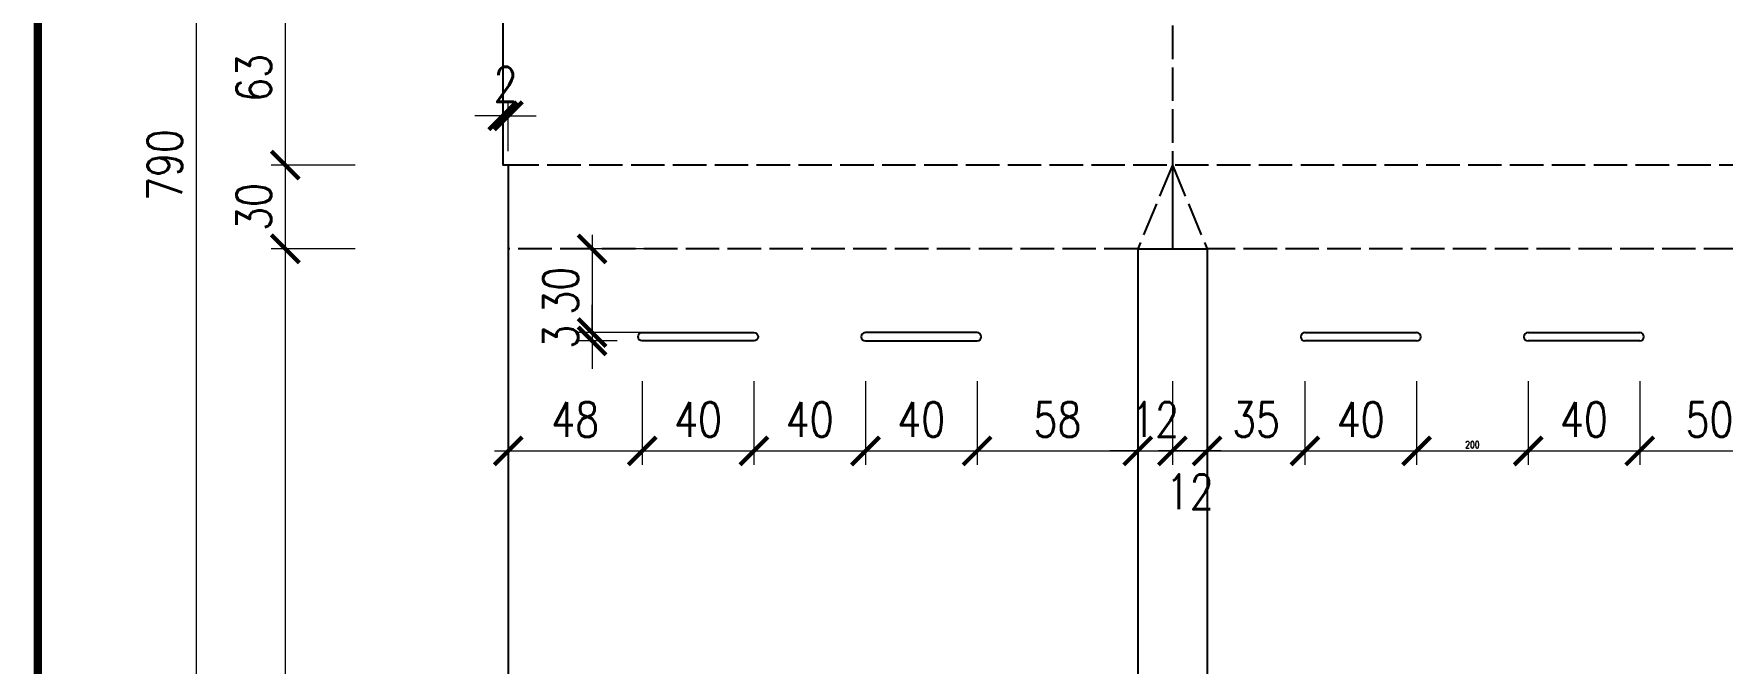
# Model space of a CAD drawing. Extents: x 5344 to 7391, y -1922 to -476.
# Drawn here: x 5344 to 5950, y -1502 to -1276 of the extents above; entities that cross this region are included whole.
import ezdxf

# ---------------------------------------------------------------- set-up
doc = ezdxf.new("R2010")
doc.units = 0
doc.header["$MEASUREMENT"] = 0
doc.linetypes.add('ACAD_ISO02W100', pattern=[15, 12, -3])
doc.layers.add('A-ANNO-DIMS', color=6, linetype='Continuous', lineweight=18)
doc.layers.add('cut line', color=5, linetype='Continuous')
doc.layers.add('fold line', color=8, linetype='ACAD_ISO02W100')
doc.styles.add('Romans', font='romans.shx', dxfattribs={"width": 0.8, "bigfont": 'gbcbig.shx'})
doc.dimstyles.new('AED-P1', dxfattribs={"dimscale": 0, "dimtxt": 2.5, "dimasz": 2, "dimexe": 1, "dimexo": 1, "dimgap": 1, "dimtad": 1, "dimdec": 0, "dimzin": 0, "dimdsep": 46, "dimtxsty": 'Romans', "dimblk": 'ARCHTICK', "dimcen": 1, "dimdle": 1, "dimclrd": 256, "dimclre": 256, "dimclrt": 3, "dimazin": 0, "dimtfac": 1, "dimtdec": 0, "dimtix": 1, "dimtmove": 2, "dimatfit": 3, "dimfxl": 0, "dimtolj": 1, "dimtzin": 0, "dimlwd": -1, "dimlwe": -1, "dimarcsym": 0})
doc.dimstyles.new('Copy of AED-P1-1_5', dxfattribs={"dimscale": 0, "dimtxt": 2.5, "dimasz": 2, "dimexe": 1, "dimexo": 1, "dimgap": 1, "dimtad": 1, "dimdec": 0, "dimlfac": 5, "dimzin": 0, "dimdsep": 46, "dimtxsty": 'Romans', "dimblk": 'ARCHTICK', "dimcen": 1, "dimdle": 1, "dimclrd": 256, "dimclre": 256, "dimclrt": 3, "dimazin": 0, "dimtfac": 1, "dimtdec": 0, "dimtix": 1, "dimtmove": 2, "dimatfit": 3, "dimfxl": 0, "dimtolj": 1, "dimtzin": 0, "dimlwd": -1, "dimlwe": -1, "dimarcsym": 0})

# ---------------------------------------------------------------- blocks, each defined once
blk = doc.blocks.new('_ArchTick')
at = {"color": 0, "linetype": 'ByBlock', "const_width": 0.15}
blk.add_lwpolyline([(-0.5, -0.5), (0.5, 0.5)], dxfattribs=at)
blk = doc.blocks.new('*D50')
at = {"layer": 'A-ANNO-DIMS', "transparency": 16777216}
for p, q in [((5514.52, -1400.46), (5514.52, -1430.46)), ((5562.52, -1400.46), (5562.52, -1430.46)), ((5509.52, -1425.46), (5567.52, -1425.46))]:
    blk.add_line(p, q, dxfattribs=at)
at = {"layer": 'Defpoints', "color": 0, "transparency": 16777216}
for p in [(5514.52, -1353.07), (5562.52, -1383.07), (5562.52, -1425.46)]:
    blk.add_point(p, dxfattribs=at)
at = {"layer": 'A-ANNO-DIMS', "transparency": 16777216, "xscale": 10, "yscale": 10, "zscale": 10, "rotation": 180}
blk.add_blockref('_ArchTick', (5514.52, -1425.46), dxfattribs=at)
at = {"layer": 'A-ANNO-DIMS', "transparency": 16777216, "xscale": 10, "yscale": 10, "zscale": 10}
blk.add_blockref('_ArchTick', (5562.52, -1425.46), dxfattribs=at)
at = {"layer": 'A-ANNO-DIMS', "color": 3, "transparency": 16777216, "insert": (5538.52, -1414.21), "char_height": 12.5, "attachment_point": 5, "style": 'Romans'}
blk.add_mtext('\\A1;48', dxfattribs=at)
blk = doc.blocks.new('*D51')
at = {"layer": 'A-ANNO-DIMS', "transparency": 16777216}
for p, q in [((5562.52, -1400.46), (5562.52, -1430.46)), ((5602.52, -1400.46), (5602.52, -1430.46)), ((5557.52, -1425.46), (5607.52, -1425.46))]:
    blk.add_line(p, q, dxfattribs=at)
at = {"layer": 'Defpoints', "color": 0, "transparency": 16777216}
for p in [(5562.52, -1383.07), (5602.52, -1386.07), (5602.52, -1425.46)]:
    blk.add_point(p, dxfattribs=at)
at = {"layer": 'A-ANNO-DIMS', "transparency": 16777216, "xscale": 10, "yscale": 10, "zscale": 10, "rotation": 180}
blk.add_blockref('_ArchTick', (5562.52, -1425.46), dxfattribs=at)
at = {"layer": 'A-ANNO-DIMS', "transparency": 16777216, "xscale": 10, "yscale": 10, "zscale": 10}
blk.add_blockref('_ArchTick', (5602.52, -1425.46), dxfattribs=at)
at = {"layer": 'A-ANNO-DIMS', "color": 3, "transparency": 16777216, "insert": (5582.52, -1414.21), "char_height": 12.5, "attachment_point": 5, "style": 'Romans'}
blk.add_mtext('\\A1;40', dxfattribs=at)
blk = doc.blocks.new('*D52')
at = {"layer": 'A-ANNO-DIMS', "transparency": 16777216}
for p, q in [((5602.52, -1400.46), (5602.52, -1430.46)), ((5642.52, -1400.46), (5642.52, -1430.46)), ((5597.52, -1425.46), (5647.52, -1425.46))]:
    blk.add_line(p, q, dxfattribs=at)
at = {"layer": 'Defpoints', "color": 0, "transparency": 16777216}
for p in [(5602.52, -1386.07), (5642.52, -1386.07), (5642.52, -1425.46)]:
    blk.add_point(p, dxfattribs=at)
at = {"layer": 'A-ANNO-DIMS', "transparency": 16777216, "xscale": 10, "yscale": 10, "zscale": 10, "rotation": 180}
blk.add_blockref('_ArchTick', (5602.52, -1425.46), dxfattribs=at)
at = {"layer": 'A-ANNO-DIMS', "transparency": 16777216, "xscale": 10, "yscale": 10, "zscale": 10}
blk.add_blockref('_ArchTick', (5642.52, -1425.46), dxfattribs=at)
at = {"layer": 'A-ANNO-DIMS', "color": 3, "transparency": 16777216, "insert": (5622.52, -1414.21), "char_height": 12.5, "attachment_point": 5, "style": 'Romans'}
blk.add_mtext('\\A1;40', dxfattribs=at)
blk = doc.blocks.new('*D53')
at = {"layer": 'A-ANNO-DIMS', "transparency": 16777216}
for p, q in [((5642.52, -1400.46), (5642.52, -1430.46)), ((5682.52, -1400.46), (5682.52, -1430.46)), ((5637.52, -1425.46), (5687.52, -1425.46))]:
    blk.add_line(p, q, dxfattribs=at)
at = {"layer": 'Defpoints', "color": 0, "transparency": 16777216}
for p in [(5642.52, -1386.07), (5682.52, -1386.07), (5682.52, -1425.46)]:
    blk.add_point(p, dxfattribs=at)
at = {"layer": 'A-ANNO-DIMS', "transparency": 16777216, "xscale": 10, "yscale": 10, "zscale": 10, "rotation": 180}
blk.add_blockref('_ArchTick', (5642.52, -1425.46), dxfattribs=at)
at = {"layer": 'A-ANNO-DIMS', "transparency": 16777216, "xscale": 10, "yscale": 10, "zscale": 10}
blk.add_blockref('_ArchTick', (5682.52, -1425.46), dxfattribs=at)
at = {"layer": 'A-ANNO-DIMS', "color": 3, "transparency": 16777216, "insert": (5662.52, -1414.21), "char_height": 12.5, "attachment_point": 5, "style": 'Romans'}
blk.add_mtext('\\A1;40', dxfattribs=at)
blk = doc.blocks.new('*D54')
at = {"layer": 'A-ANNO-DIMS', "transparency": 16777216}
for p, q in [((5682.52, -1400.46), (5682.52, -1430.46)), ((5740.09, -1400.46), (5740.09, -1430.46)), ((5677.52, -1425.46), (5745.09, -1425.46))]:
    blk.add_line(p, q, dxfattribs=at)
at = {"layer": 'Defpoints', "color": 0, "transparency": 16777216}
for p in [(5682.52, -1386.07), (5740.09, -1386.07), (5740.09, -1425.46)]:
    blk.add_point(p, dxfattribs=at)
at = {"layer": 'A-ANNO-DIMS', "transparency": 16777216, "xscale": 10, "yscale": 10, "zscale": 10, "rotation": 180}
blk.add_blockref('_ArchTick', (5682.52, -1425.46), dxfattribs=at)
at = {"layer": 'A-ANNO-DIMS', "transparency": 16777216, "xscale": 10, "yscale": 10, "zscale": 10}
blk.add_blockref('_ArchTick', (5740.09, -1425.46), dxfattribs=at)
at = {"layer": 'A-ANNO-DIMS', "color": 3, "transparency": 16777216, "insert": (5711.31, -1414.21), "char_height": 12.5, "attachment_point": 5, "style": 'Romans'}
blk.add_mtext('\\A1;58', dxfattribs=at)
blk = doc.blocks.new('*D55')
at = {"layer": 'A-ANNO-DIMS', "transparency": 16777216}
for p, q in [((5740.09, -1400.46), (5740.09, -1430.46)), ((5752.52, -1400.46), (5752.52, -1430.46)), ((5740.09, -1425.46), (5730.09, -1425.46)), ((5740.09, -1425.46), (5752.52, -1425.46)), ((5752.52, -1425.46), (5762.52, -1425.46))]:
    blk.add_line(p, q, dxfattribs=at)
at = {"layer": 'Defpoints', "color": 0, "transparency": 16777216}
for p in [(5752.52, -1353.07), (5740.09, -1386.07), (5752.52, -1425.46)]:
    blk.add_point(p, dxfattribs=at)
at = {"layer": 'A-ANNO-DIMS', "transparency": 16777216, "xscale": 10, "yscale": 10, "zscale": 10}
blk.add_blockref('_ArchTick', (5740.09, -1425.46), dxfattribs=at)
at = {"layer": 'A-ANNO-DIMS', "transparency": 16777216, "xscale": 10, "yscale": 10, "zscale": 10, "rotation": 180}
blk.add_blockref('_ArchTick', (5752.52, -1425.46), dxfattribs=at)
at = {"layer": 'A-ANNO-DIMS', "color": 3, "transparency": 16777216, "insert": (5746.31, -1414.21), "char_height": 12.5, "attachment_point": 5, "style": 'Romans'}
blk.add_mtext('\\A1;12', dxfattribs=at)
blk = doc.blocks.new('*D56')
at = {"layer": 'A-ANNO-DIMS', "transparency": 16777216}
for p, q in [((5764.95, -1400.46), (5764.95, -1430.46)), ((5800.01, -1400.46), (5800.01, -1430.46)), ((5759.95, -1425.46), (5805.01, -1425.46))]:
    blk.add_line(p, q, dxfattribs=at)
at = {"layer": 'Defpoints', "color": 0, "transparency": 16777216}
for p in [(5764.95, -1386.07), (5800.01, -1386.07), (5800.01, -1425.46)]:
    blk.add_point(p, dxfattribs=at)
at = {"layer": 'A-ANNO-DIMS', "transparency": 16777216, "xscale": 10, "yscale": 10, "zscale": 10, "rotation": 180}
blk.add_blockref('_ArchTick', (5764.95, -1425.46), dxfattribs=at)
at = {"layer": 'A-ANNO-DIMS', "transparency": 16777216, "xscale": 10, "yscale": 10, "zscale": 10}
blk.add_blockref('_ArchTick', (5800.01, -1425.46), dxfattribs=at)
at = {"layer": 'A-ANNO-DIMS', "color": 3, "transparency": 16777216, "insert": (5782.48, -1414.21), "char_height": 12.5, "attachment_point": 5, "style": 'Romans'}
blk.add_mtext('\\A1;35', dxfattribs=at)
blk = doc.blocks.new('*D57')
at = {"layer": 'A-ANNO-DIMS', "transparency": 16777216}
for p, q in [((5800.01, -1400.46), (5800.01, -1430.46)), ((5840.01, -1400.46), (5840.01, -1430.46)), ((5795.01, -1425.46), (5845.01, -1425.46))]:
    blk.add_line(p, q, dxfattribs=at)
at = {"layer": 'Defpoints', "color": 0, "transparency": 16777216}
for p in [(5800.01, -1386.07), (5840.01, -1386.07), (5840.01, -1425.46)]:
    blk.add_point(p, dxfattribs=at)
at = {"layer": 'A-ANNO-DIMS', "transparency": 16777216, "xscale": 10, "yscale": 10, "zscale": 10, "rotation": 180}
blk.add_blockref('_ArchTick', (5800.01, -1425.46), dxfattribs=at)
at = {"layer": 'A-ANNO-DIMS', "transparency": 16777216, "xscale": 10, "yscale": 10, "zscale": 10}
blk.add_blockref('_ArchTick', (5840.01, -1425.46), dxfattribs=at)
at = {"layer": 'A-ANNO-DIMS', "color": 3, "transparency": 16777216, "insert": (5820.01, -1414.21), "char_height": 12.5, "attachment_point": 5, "style": 'Romans'}
blk.add_mtext('\\A1;40', dxfattribs=at)
blk = doc.blocks.new('*D58')
at = {"layer": 'A-ANNO-DIMS', "transparency": 16777216}
for p, q in [((5840.01, -1420.46), (5840.01, -1426.46)), ((5880.01, -1420.46), (5880.01, -1426.46)), ((5839.01, -1425.46), (5881.01, -1425.46))]:
    blk.add_line(p, q, dxfattribs=at)
at = {"layer": 'Defpoints', "color": 0, "transparency": 16777216}
for p in [(5840.01, -1386.07), (5880.01, -1386.07), (5880.01, -1425.46)]:
    blk.add_point(p, dxfattribs=at)
at = {"layer": 'A-ANNO-DIMS', "transparency": 16777216, "xscale": 2, "yscale": 2, "zscale": 2, "rotation": 180}
blk.add_blockref('_ArchTick', (5840.01, -1425.46), dxfattribs=at)
at = {"layer": 'A-ANNO-DIMS', "transparency": 16777216, "xscale": 2, "yscale": 2, "zscale": 2}
blk.add_blockref('_ArchTick', (5880.01, -1425.46), dxfattribs=at)
at = {"layer": 'A-ANNO-DIMS', "color": 3, "transparency": 16777216, "insert": (5860.01, -1423.21), "char_height": 2.5, "attachment_point": 5, "style": 'Romans'}
blk.add_mtext('\\A1;200', dxfattribs=at)
blk = doc.blocks.new('*D59')
at = {"layer": 'A-ANNO-DIMS', "transparency": 16777216}
for p, q in [((5880.01, -1400.46), (5880.01, -1430.46)), ((5920.01, -1400.46), (5920.01, -1430.46)), ((5875.01, -1425.46), (5925.01, -1425.46))]:
    blk.add_line(p, q, dxfattribs=at)
at = {"layer": 'Defpoints', "color": 0, "transparency": 16777216}
for p in [(5880.01, -1386.07), (5920.01, -1386.07), (5920.01, -1425.46)]:
    blk.add_point(p, dxfattribs=at)
at = {"layer": 'A-ANNO-DIMS', "transparency": 16777216, "xscale": 10, "yscale": 10, "zscale": 10, "rotation": 180}
blk.add_blockref('_ArchTick', (5880.01, -1425.46), dxfattribs=at)
at = {"layer": 'A-ANNO-DIMS', "transparency": 16777216, "xscale": 10, "yscale": 10, "zscale": 10}
blk.add_blockref('_ArchTick', (5920.01, -1425.46), dxfattribs=at)
at = {"layer": 'A-ANNO-DIMS', "color": 3, "transparency": 16777216, "insert": (5900.01, -1414.21), "char_height": 12.5, "attachment_point": 5, "style": 'Romans'}
blk.add_mtext('\\A1;40', dxfattribs=at)
blk = doc.blocks.new('*D60')
at = {"layer": 'A-ANNO-DIMS', "transparency": 16777216}
for p, q in [((5920.01, -1400.46), (5920.01, -1430.46)), ((5970.01, -1400.46), (5970.01, -1430.46)), ((5915.01, -1425.46), (5975.01, -1425.46))]:
    blk.add_line(p, q, dxfattribs=at)
at = {"layer": 'Defpoints', "color": 0, "transparency": 16777216}
for p in [(5920.01, -1386.07), (5970.01, -1386.07), (5970.01, -1425.46)]:
    blk.add_point(p, dxfattribs=at)
at = {"layer": 'A-ANNO-DIMS', "transparency": 16777216, "xscale": 10, "yscale": 10, "zscale": 10, "rotation": 180}
blk.add_blockref('_ArchTick', (5920.01, -1425.46), dxfattribs=at)
at = {"layer": 'A-ANNO-DIMS', "transparency": 16777216, "xscale": 10, "yscale": 10, "zscale": 10}
blk.add_blockref('_ArchTick', (5970.01, -1425.46), dxfattribs=at)
at = {"layer": 'A-ANNO-DIMS', "color": 3, "transparency": 16777216, "insert": (5945.01, -1414.21), "char_height": 12.5, "attachment_point": 5, "style": 'Romans'}
blk.add_mtext('\\A1;50', dxfattribs=at)
blk = doc.blocks.new('*D75')
at = {"layer": 'A-ANNO-DIMS', "transparency": 16777216}
for p, q in [((5752.52, -1400.46), (5752.52, -1430.46)), ((5764.95, -1400.46), (5764.95, -1430.46)), ((5769.95, -1425.46), (5747.52, -1425.46))]:
    blk.add_line(p, q, dxfattribs=at)
at = {"layer": 'Defpoints', "color": 0, "transparency": 16777216}
for p in [(5752.52, -1353.07), (5764.95, -1386.07), (5752.52, -1425.46)]:
    blk.add_point(p, dxfattribs=at)
at = {"layer": 'A-ANNO-DIMS', "transparency": 16777216, "xscale": 10, "yscale": 10, "zscale": 10, "rotation": 180}
blk.add_blockref('_ArchTick', (5752.52, -1425.46), dxfattribs=at)
at = {"layer": 'A-ANNO-DIMS', "transparency": 16777216, "xscale": 10, "yscale": 10, "zscale": 10}
blk.add_blockref('_ArchTick', (5764.95, -1425.46), dxfattribs=at)
at = {"layer": 'A-ANNO-DIMS', "color": 3, "transparency": 16777216, "insert": (5758.73, -1440.1), "char_height": 12.5, "attachment_point": 5, "style": 'Romans'}
blk.add_mtext('\\A1;12', dxfattribs=at)
blk = doc.blocks.new('*D79')
at = {"layer": 'A-ANNO-DIMS', "transparency": 16777216}
for p, q in [((5512.52, -1318.07), (5512.52, -1300.41)), ((5514.52, -1318.07), (5514.52, -1300.41)), ((5512.52, -1305.41), (5502.52, -1305.41)), ((5512.52, -1305.41), (5514.52, -1305.41)), ((5514.52, -1305.41), (5524.52, -1305.41))]:
    blk.add_line(p, q, dxfattribs=at)
at = {"layer": 'Defpoints', "color": 0, "transparency": 16777216}
for p in [(5514.52, -1305.41), (5512.52, -1323.07), (5514.52, -1323.07)]:
    blk.add_point(p, dxfattribs=at)
at = {"layer": 'A-ANNO-DIMS', "transparency": 16777216, "xscale": 10, "yscale": 10, "zscale": 10}
blk.add_blockref('_ArchTick', (5512.52, -1305.41), dxfattribs=at)
at = {"layer": 'A-ANNO-DIMS', "transparency": 16777216, "xscale": 10, "yscale": 10, "zscale": 10, "rotation": 180}
blk.add_blockref('_ArchTick', (5514.52, -1305.41), dxfattribs=at)
at = {"layer": 'A-ANNO-DIMS', "color": 3, "transparency": 16777216, "insert": (5513.52, -1294.16), "char_height": 12.5, "attachment_point": 5, "style": 'Romans'}
blk.add_mtext('\\A1;2', dxfattribs=at)
blk = doc.blocks.new('*D87')
at = {"layer": 'A-ANNO-DIMS', "transparency": 16777216}
for p, q in [((5434.58, -1255.57), (5434.58, -1328.07)), ((5459.58, -1260.57), (5429.58, -1260.57)), ((5459.58, -1323.07), (5429.58, -1323.07))]:
    blk.add_line(p, q, dxfattribs=at)
at = {"layer": 'Defpoints', "color": 0, "transparency": 16777216}
for p in [(5512.52, -1260.57), (5434.58, -1323.07), (5514.52, -1323.07)]:
    blk.add_point(p, dxfattribs=at)
at = {"layer": 'A-ANNO-DIMS', "transparency": 16777216, "xscale": 10, "yscale": 10, "zscale": 10}
for p, rotation in [((5434.58, -1260.57), 90), ((5434.58, -1323.07), 270)]:
    blk.add_blockref('_ArchTick', p, dxfattribs=dict(at, rotation=rotation))
at = {"layer": 'A-ANNO-DIMS', "color": 3, "transparency": 16777216, "insert": (5423.33, -1291.82), "char_height": 12.5, "attachment_point": 5, "rotation": 90, "style": 'Romans'}
blk.add_mtext('\\A1;63', dxfattribs=at)
blk = doc.blocks.new('*D88')
at = {"layer": 'A-ANNO-DIMS', "transparency": 16777216}
for p, q in [((5434.58, -1318.07), (5434.58, -1358.07)), ((5459.58, -1323.07), (5429.58, -1323.07)), ((5459.58, -1353.07), (5429.58, -1353.07))]:
    blk.add_line(p, q, dxfattribs=at)
at = {"layer": 'Defpoints', "color": 0, "transparency": 16777216}
for p in [(5514.52, -1323.07), (5434.58, -1353.07), (5514.52, -1353.07)]:
    blk.add_point(p, dxfattribs=at)
at = {"layer": 'A-ANNO-DIMS', "transparency": 16777216, "xscale": 10, "yscale": 10, "zscale": 10}
for p, rotation in [((5434.58, -1323.07), 90), ((5434.58, -1353.07), 270)]:
    blk.add_blockref('_ArchTick', p, dxfattribs=dict(at, rotation=rotation))
at = {"layer": 'A-ANNO-DIMS', "color": 3, "transparency": 16777216, "insert": (5423.33, -1338.07), "char_height": 12.5, "attachment_point": 5, "rotation": 90, "style": 'Romans'}
blk.add_mtext('\\A1;30', dxfattribs=at)
blk = doc.blocks.new('*D89')
at = {"layer": 'A-ANNO-DIMS', "transparency": 16777216}
for p, q in [((5434.58, -1348.07), (5434.58, -1693.07)), ((5459.58, -1353.07), (5429.58, -1353.07)), ((5459.58, -1688.07), (5429.58, -1688.07))]:
    blk.add_line(p, q, dxfattribs=at)
at = {"layer": 'Defpoints', "color": 0, "transparency": 16777216}
for p in [(5514.52, -1353.07), (5434.58, -1688.07), (5514.52, -1688.07)]:
    blk.add_point(p, dxfattribs=at)
at = {"layer": 'A-ANNO-DIMS', "transparency": 16777216, "xscale": 10, "yscale": 10, "zscale": 10}
for p, rotation in [((5434.58, -1353.07), 90), ((5434.58, -1688.07), 270)]:
    blk.add_blockref('_ArchTick', p, dxfattribs=dict(at, rotation=rotation))
at = {"layer": 'A-ANNO-DIMS', "color": 3, "transparency": 16777216, "insert": (5423.33, -1520.57), "char_height": 12.5, "attachment_point": 5, "rotation": 90, "style": 'Romans'}
blk.add_mtext('\\A1;335', dxfattribs=at)
blk = doc.blocks.new('*D91')
at = {"layer": 'A-ANNO-DIMS', "transparency": 16777216}
for p, q in [((5402.68, -923.07), (5402.68, -1723.07)), ((5427.68, -928.07), (5397.68, -928.07)), ((5427.68, -1718.07), (5397.68, -1718.07))]:
    blk.add_line(p, q, dxfattribs=at)
at = {"layer": 'Defpoints', "color": 0, "transparency": 16777216}
for p in [(5524.52, -928.07), (5402.68, -1718.07), (5571.31, -1718.07)]:
    blk.add_point(p, dxfattribs=at)
at = {"layer": 'A-ANNO-DIMS', "transparency": 16777216, "xscale": 10, "yscale": 10, "zscale": 10}
for p, rotation in [((5402.68, -928.07), 90), ((5402.68, -1718.07), 270)]:
    blk.add_blockref('_ArchTick', p, dxfattribs=dict(at, rotation=rotation))
at = {"layer": 'A-ANNO-DIMS', "color": 3, "transparency": 16777216, "insert": (5391.43, -1323.07), "char_height": 12.5, "attachment_point": 5, "rotation": 90, "style": 'Romans'}
blk.add_mtext('\\A1;790', dxfattribs=at)
blk = doc.blocks.new('*D98')
at = {"layer": 'A-ANNO-DIMS', "transparency": 16777216}
for p, q in [((5487.52, -1754.89), (5487.52, -1784.89)), ((5514.52, -1754.89), (5514.52, -1784.89)), ((5482.52, -1779.89), (5519.52, -1779.89))]:
    blk.add_line(p, q, dxfattribs=at)
at = {"layer": 'Defpoints', "color": 0, "transparency": 16777216}
for p in [(5487.52, -1230.57), (5514.52, -1323.07), (5514.52, -1779.89)]:
    blk.add_point(p, dxfattribs=at)
at = {"layer": 'A-ANNO-DIMS', "transparency": 16777216, "xscale": 10, "yscale": 10, "zscale": 10, "rotation": 180}
blk.add_blockref('_ArchTick', (5487.52, -1779.89), dxfattribs=at)
at = {"layer": 'A-ANNO-DIMS', "transparency": 16777216, "xscale": 10, "yscale": 10, "zscale": 10}
blk.add_blockref('_ArchTick', (5514.52, -1779.89), dxfattribs=at)
at = {"layer": 'A-ANNO-DIMS', "color": 3, "transparency": 16777216, "insert": (5501.02, -1768.64), "char_height": 12.5, "attachment_point": 5, "style": 'Romans'}
blk.add_mtext('\\A1;27', dxfattribs=at)
blk = doc.blocks.new('*D118')
at = {"layer": 'A-ANNO-DIMS', "transparency": 16777216}
for p, q in [((5544.54, -1348.07), (5544.54, -1388.07)), ((5569.54, -1353.07), (5539.54, -1353.07)), ((5569.54, -1383.07), (5539.54, -1383.07))]:
    blk.add_line(p, q, dxfattribs=at)
at = {"layer": 'Defpoints', "color": 0, "transparency": 16777216}
for p in [(5623.25, -1353.07), (5544.54, -1383.07), (5598.47, -1383.07)]:
    blk.add_point(p, dxfattribs=at)
at = {"layer": 'A-ANNO-DIMS', "transparency": 16777216, "xscale": 10, "yscale": 10, "zscale": 10}
for p, rotation in [((5544.54, -1353.07), 90), ((5544.54, -1383.07), 270)]:
    blk.add_blockref('_ArchTick', p, dxfattribs=dict(at, rotation=rotation))
at = {"layer": 'A-ANNO-DIMS', "color": 3, "transparency": 16777216, "insert": (5533.29, -1368.07), "char_height": 12.5, "attachment_point": 5, "rotation": 90, "style": 'Romans'}
blk.add_mtext('\\A1;30', dxfattribs=at)
blk = doc.blocks.new('*D119')
at = {"layer": 'A-ANNO-DIMS', "transparency": 16777216}
for p, q in [((5544.54, -1383.07), (5544.54, -1373.07)), ((5569.54, -1383.07), (5539.54, -1383.07)), ((5544.54, -1383.07), (5544.54, -1386.07)), ((5553.47, -1386.07), (5539.54, -1386.07)), ((5544.54, -1386.07), (5544.54, -1396.07))]:
    blk.add_line(p, q, dxfattribs=at)
at = {"layer": 'Defpoints', "color": 0, "transparency": 16777216}
for p in [(5598.47, -1383.07), (5544.54, -1386.07), (5558.47, -1386.07)]:
    blk.add_point(p, dxfattribs=at)
at = {"layer": 'A-ANNO-DIMS', "transparency": 16777216, "xscale": 10, "yscale": 10, "zscale": 10}
for p, rotation in [((5544.54, -1383.07), 270), ((5544.54, -1386.07), 90)]:
    blk.add_blockref('_ArchTick', p, dxfattribs=dict(at, rotation=rotation))
at = {"layer": 'A-ANNO-DIMS', "color": 3, "transparency": 16777216, "insert": (5533.29, -1384.57), "char_height": 12.5, "attachment_point": 5, "rotation": 90, "style": 'Romans'}
blk.add_mtext('\\A1;3', dxfattribs=at)

msp = doc.modelspace()

# ---------------------------------------------------------------- linework, layer by layer
at = {"const_width": 3}
msp.add_lwpolyline([(5345.95, -1920.82), (7389.58, -1920.82), (7389.58, -477.4), (5345.95, -477.4)], close=True, dxfattribs=at)
at = {"layer": 'cut line', "linetype": 'Continuous'}
for p, q in [((5512.52, -1260.57), (5512.52, -1323.07)), ((5514.52, -1323.07), (5512.52, -1323.07)), ((5514.52, -1323.07), (5514.52, -1688.07)), ((5752.52, -1323.07), (5752.52, -1353.07)), ((5740.09, -1353.07), (5740.09, -1688.07)), ((5740.09, -1353.07), (5764.95, -1353.07)), ((5764.95, -1353.07), (5764.95, -1688.07)), ((5800.01, -1383.07), (5840.01, -1383.07)), ((5880.01, -1383.07), (5920.01, -1383.07)), ((5840.01, -1386.07), (5800.01, -1386.07)), ((5920.01, -1386.07), (5880.01, -1386.07))]:
    msp.add_line(p, q, dxfattribs=at)
for points in [[(5602.52, -1383.07, -1), (5602.52, -1386.07), (5562.52, -1386.07, -1), (5562.52, -1383.07)], [(5642.52, -1383.07, 1), (5642.52, -1386.07), (5682.52, -1386.07, 1), (5682.52, -1383.07)]]:
    msp.add_lwpolyline(points, format="xyb", close=True, dxfattribs=at)
for centre, start, end in [((5800.01, -1384.57), 90, 270), ((5840.01, -1384.57), 270, 90), ((5880.01, -1384.57), 90, 270), ((5920.01, -1384.57), 270, 90)]:
    msp.add_arc(centre, 1.5, start, end, dxfattribs=at)
at = {"layer": 'fold line'}
for p, q in [((5752.52, -988.07), (5752.52, -1323.07)), ((6485.49, -1323.07), (5514.52, -1323.07)), ((5752.52, -1323.07), (5740.09, -1353.07)), ((5752.52, -1323.07), (5764.95, -1353.07)), ((5740.09, -1353.07), (5514.52, -1353.07)), ((5970.01, -1353.07), (5764.95, -1353.07))]:
    msp.add_line(p, q, dxfattribs=at)

# ---------------------------------------------------------------- dimensions: what is measured, and where the dimension line sits
at = {"layer": 'A-ANNO-DIMS'}
for base, p1, p2, picture, middle in [((5402.68, -1718.07), (5524.52, -928.07), (5571.31, -1718.07), '*D91', (5391.43, -1323.07)), ((5434.58206374, -1323.06810664), (5512.51915287, -1260.56810664), (5514.51915287, -1323.06810664), '*D87', (5423.33206374, -1291.81810664)), ((5434.58, -1353.07), (5514.52, -1323.07), (5514.52, -1353.07), '*D88', (5423.33, -1338.07)), ((5434.58, -1688.07), (5514.52, -1353.07), (5514.52, -1688.07), '*D89', (5423.33, -1520.57)), ((5544.54, -1383.07), (5623.25, -1353.07), (5598.47, -1383.07), '*D118', (5533.29, -1368.07)), ((5544.54, -1386.07), (5598.47, -1383.07), (5558.47, -1386.07), '*D119', (5533.29, -1384.57))]:
    dim = msp.add_linear_dim(base=base, p1=p1, p2=p2, angle=90, dimstyle='AED-P1', override={"dimscale": 5, "dimsah": 1}, dxfattribs=at)
    dim.commit()
    dim.dimension.update_dxf_attribs({"geometry": picture, "text_midpoint": middle})
for base, p1, p2, dimstyle, override, picture, middle in [((5514.52, -1779.89), (5487.52, -1230.57), (5514.52, -1323.07), 'AED-P1', {"dimscale": 5, "dimsah": 1}, '*D98', (5501.02, -1768.64)), ((5514.52, -1305.41), (5512.52, -1323.07), (5514.52, -1323.07), 'AED-P1', {"dimscale": 5, "dimsah": 1}, '*D79', (5513.52, -1294.16)), ((5562.52, -1425.46), (5514.52, -1353.07), (5562.52, -1383.07), 'AED-P1', {"dimscale": 5, "dimsah": 1}, '*D50', (5538.52, -1414.21)), ((5752.52, -1425.46), (5740.09, -1386.07), (5752.52, -1353.07), 'AED-P1', {"dimscale": 5, "dimsah": 1}, '*D55', (5746.31, -1414.21)), ((5602.52, -1425.46), (5562.52, -1383.07), (5602.52, -1386.07), 'AED-P1', {"dimscale": 5, "dimsah": 1}, '*D51', (5582.52, -1414.21)), ((5642.52, -1425.46), (5602.52, -1386.07), (5642.52, -1386.07), 'AED-P1', {"dimscale": 5, "dimsah": 1}, '*D52', (5622.52, -1414.21)), ((5682.52, -1425.46), (5642.52, -1386.07), (5682.52, -1386.07), 'AED-P1', {"dimscale": 5, "dimsah": 1}, '*D53', (5662.52, -1414.21)), ((5740.09, -1425.46), (5682.52, -1386.07), (5740.09, -1386.07), 'AED-P1', {"dimscale": 5, "dimsah": 1}, '*D54', (5711.31, -1414.21)), ((5800.01, -1425.46), (5764.95, -1386.07), (5800.01, -1386.07), 'AED-P1', {"dimscale": 5, "dimsah": 1}, '*D56', (5782.48, -1414.21)), ((5840.01, -1425.46), (5800.01, -1386.07), (5840.01, -1386.07), 'AED-P1', {"dimscale": 5, "dimsah": 1}, '*D57', (5820.01, -1414.21)), ((5880.01, -1425.46), (5840.01, -1386.07), (5880.01, -1386.07), 'Copy of AED-P1-1_5', {"dimscale": 1}, '*D58', (5860.01, -1423.21)), ((5920.01, -1425.46), (5880.01, -1386.07), (5920.01, -1386.07), 'AED-P1', {"dimscale": 5, "dimsah": 1}, '*D59', (5900.01, -1414.21)), ((5970.01, -1425.46), (5920.01, -1386.07), (5970.01, -1386.07), 'AED-P1', {"dimscale": 5, "dimsah": 1}, '*D60', (5945.01, -1414.21))]:
    dim = msp.add_linear_dim(base=base, p1=p1, p2=p2, dimstyle=dimstyle, override=override, dxfattribs=at)
    dim.commit()
    dim.dimension.update_dxf_attribs({"geometry": picture, "text_midpoint": middle})
dim = msp.add_linear_dim(base=(5752.52, -1425.46), p1=(5764.95, -1386.07), p2=(5752.52, -1353.07), angle=180, dimstyle='AED-P1', override={"dimscale": 5, "dimsah": 1}, dxfattribs=at)
dim.commit()
dim.dimension.update_dxf_attribs({"geometry": '*D75', "text_midpoint": (5758.73, -1440.1), "dimtype": 160})

doc.saveas('drawing.dxf')
